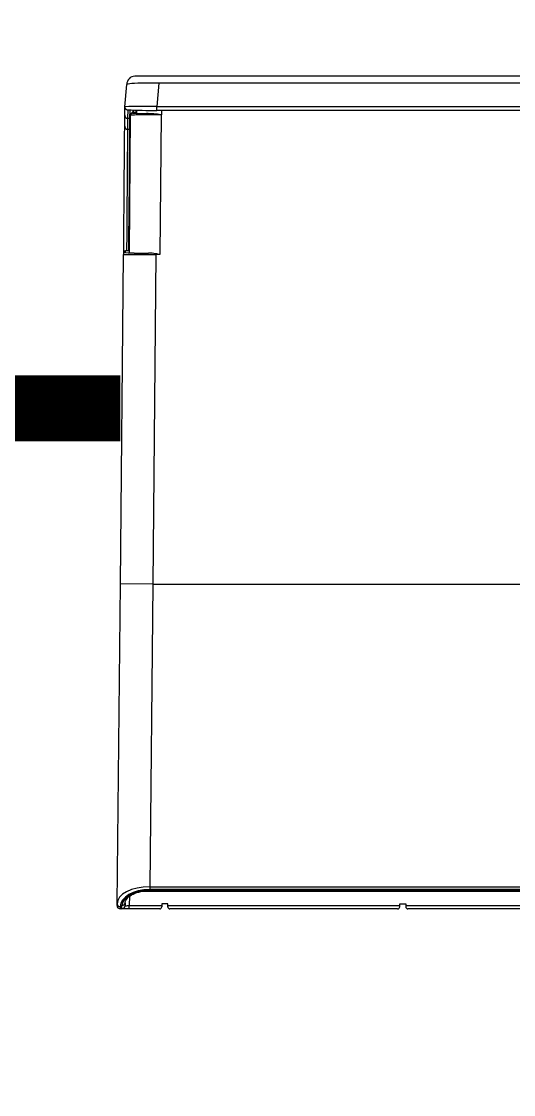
# Model space of a CAD drawing. Header units: inches. Extents: x -172 to 397, y -177 to 127.
# Drawn here: x -71.6436 to -71.4569, y 68.8559 to 69.2633 of the extents above; entities that cross this region are included whole.
import ezdxf

# ---------------------------------------------------------------- set-up
doc = ezdxf.new("R2010")
doc.units = ezdxf.units.IN
doc.header["$MEASUREMENT"] = 0
doc.header["$XCLIPFRAME"] = 2
doc.layers.add('AC-RA', color=210, linetype='Continuous')
picture_1 = doc.add_image_def('image3.tif', size_in_pixel=(13248, 8704))

# ---------------------------------------------------------------- blocks, each defined once
blk = doc.blocks.new('FTM(15-28)PV2S')
at = {"layer": 'AC-RA', "color": 0, "linetype": 'Continuous'}
for p, q in [((1986.417588753224, 1338.300931904122), (1985.610137683272, 1338.300931904122)), ((1985.610780558328, 1338.301951528389), (1986.416945878168, 1338.301951528389)), ((1986.417588753224, 1338.300408628256), (1986.417588753224, 1338.301308653334)), ((1986.419517378391, 1338.300408628256), (1986.417588753224, 1338.300408628256)), ((1986.419517378391, 1338.301308653334), (1986.419517378391, 1338.300408628256)), ((1986.49280513474, 1338.300931904122), (1986.419517378391, 1338.300931904122)), ((1986.420160253446, 1338.301951528389), (1986.492162259684, 1338.301951528389)), ((1986.49280513474, 1338.301308653334), (1986.49280513474, 1338.300408628256)), ((1986.49280513474, 1338.300408628256), (1986.494733759907, 1338.300408628256)), ((1986.494733759907, 1338.300408628256), (1986.494733759907, 1338.301308653334)), ((1986.505001963445, 1338.300931904122), (1986.494733759907, 1338.300931904122)), ((1986.495376634962, 1338.301951528389), (1986.507840634826, 1338.301951528389)), ((1986.504950128429, 1338.297962313807), (1986.505001963445, 1338.300931904122)), ((1986.505001963445, 1338.301951528389), (1986.505001963445, 1338.300931904122)), ((1986.506271956689, 1338.300029186683), (1986.506287870418, 1338.300940879943)), ((1986.508863218891, 1338.300371027779), (1986.5077766109, 1338.199154800378)), ((1986.50886795688, 1338.300913951193), (1986.508863218891, 1338.300371027779)), ((1986.503243065007, 1338.297022564193), (1986.502642012831, 1338.296813728803)), ((1986.503793832782, 1338.297257416737), (1986.503243065007, 1338.297022564193)), ((1986.504291091494, 1338.297513692449), (1986.503793832782, 1338.297257416737)), ((1986.504732133355, 1338.297786482336), (1986.504291091494, 1338.297513692449)), ((1986.505115223886, 1338.298070886403), (1986.504732133355, 1338.297786482336)), ((1986.50543988479, 1338.298362058659), (1986.505115223886, 1338.298070886403)), ((1986.505706623936, 1338.298654736529), (1986.50543988479, 1338.298362058659)), ((1986.505916882652, 1338.298943721724), (1986.505706623936, 1338.298654736529)), ((1986.506074636476, 1338.299227319626), (1986.505916882652, 1338.298943721724)), ((1986.506184580968, 1338.299504595494), (1986.506074636476, 1338.299227319626)), ((1986.506248088024, 1338.299768732283), (1986.506184580968, 1338.299504595494)), ((1986.506271956689, 1338.300029186683), (1986.506248088024, 1338.299768732283)), ((1986.49911743748, 1338.296299872342), (1985.528608999015, 1338.296299872342)), ((1986.498529381667, 1338.294934473869), (1985.529197054829, 1338.294934473869)), ((1986.497491002162, 1338.199244562451), (1986.498529381667, 1338.294934473869)), ((1986.499856728366, 1338.296320975359), (1986.49911743748, 1338.296299872342)), ((1986.500597521007, 1338.296386070315), (1986.499856728366, 1338.296320975359)), ((1986.501314680275, 1338.296491922265), (1986.500597521007, 1338.296386070315)), ((1986.501996289839, 1338.296635405548), (1986.501314680275, 1338.296491922265)), ((1986.502642012831, 1338.296813728803), (1986.501996289839, 1338.296635405548)), ((1986.496609965042, 1338.094950349435), (1986.497491002162, 1338.199244562451)), ((1986.5077766109, 1338.199154800378), (1986.506866977411, 1338.094921076762)), ((1986.494947986447, 1338.050717517661), (1986.495322420023, 1338.094950349435)), ((1986.495322420023, 1338.094950349435), (1986.496609965042, 1338.094950349435)), ((1986.496609965042, 1338.094950349435), (1986.496609965042, 1338.094673306287)), ((1986.504932871091, 1338.094293019976), (1986.504554055679, 1338.050884986613)), ((1986.504928683403, 1338.093813112461), (1986.506220018813, 1338.093813112461)), ((1986.506224126784, 1338.094283943866), (1986.506220018813, 1338.093813112461)), ((1986.506742992528, 1338.094079783463), (1986.50671599949, 1338.090446200933)), ((1986.506862869439, 1338.094450376504), (1986.506866977411, 1338.094921076762)), ((1986.50671599949, 1338.090446200933), (1986.506690127626, 1338.08695985479)), ((1986.506690127626, 1338.08695985479), (1986.506665158359, 1338.083619478573)), ((1986.506665158359, 1338.083619478573), (1986.506640874396, 1338.080423817387)), ((1986.506640874396, 1338.080423817387), (1986.506617364456, 1338.077376878917)), ((1986.506617364456, 1338.077376878917), (1986.506594953831, 1338.074495127192)), ((1986.506594953831, 1338.074495127192), (1986.506573796813, 1338.071789852385)), ((1986.506573796813, 1338.071789852385), (1986.506553883115, 1338.069257338677)), ((1986.506535211453, 1338.06689601231), (1986.506517815253, 1338.064705409129)), ((1986.506553883115, 1338.069257338677), (1986.506535211453, 1338.06689601231)), ((1986.506501721519, 1338.062686476732), (1986.506486954679, 1338.060840209002)), ((1986.506517815253, 1338.064705409129), (1986.506501721519, 1338.062686476732)), ((1986.506486954679, 1338.060840209002), (1986.506473540448, 1338.059167665399)), ((1986.506450980677, 1338.056366381059), (1986.506441991998, 1338.055250817976)), ((1986.506461514828, 1338.057673298475), (1986.506450980677, 1338.056366381059)), ((1986.506473540448, 1338.059167665399), (1986.506461514828, 1338.057673298475)), ((1986.506434317355, 1338.054300277062), (1986.506405251688, 1338.050853591167)), ((1986.506441991998, 1338.055250817976), (1986.506434317355, 1338.054300277062)), ((1985.531395681091, 1338.049310334881), (1986.496330755405, 1338.049310334881)), ((1986.494800240902, 1338.049310334881), (1986.494812221522, 1338.050717517661)), ((1986.494812221522, 1338.050717517661), (1986.494947986447, 1338.050717517661)), ((1986.494947986447, 1338.050717517661), (1986.494947986447, 1338.050683499285)), ((1986.502620026504, 1338.050265780932), (1986.50261130199, 1338.049266106278)), ((1986.502618558177, 1338.050097608674), (1986.503909894873, 1338.050097608674)), ((1986.503859246605, 1338.04922407495), (1986.503866925784, 1338.050097608674)), ((1986.503911205052, 1338.050247756001), (1986.503909894873, 1338.050097608674)), ((1986.504552745499, 1338.050734872716), (1986.504554055679, 1338.050884986613)), ((1986.50561965837, 1338.049142568921), (1986.505588039204, 1338.049147609061)), ((1986.50565487378, 1338.049135448436), (1986.50561965837, 1338.049142568921)), ((1986.505699305447, 1338.049124650707), (1986.50565487378, 1338.049135448436)), ((1986.50575695591, 1338.049107421655), (1986.505699305447, 1338.049124650707)), ((1986.505830221809, 1338.049079835887), (1986.50575695591, 1338.049107421655)), ((1986.505918469268, 1338.04903662954), (1986.505830221809, 1338.049079835887)), ((1986.506014288509, 1338.048975386691), (1986.505918469268, 1338.04903662954)), ((1986.506405233688, 1338.050851495395), (1986.506381879915, 1338.048167032876)), ((1986.506381885752, 1338.048167099883), (1986.50577258806, 1338.041172129407)), ((1986.50610809298, 1338.048896577923), (1986.506014288509, 1338.048975386691)), ((1986.506192577048, 1338.048802763167), (1986.50610809298, 1338.048896577923)), ((1986.506264617627, 1338.0486957939), (1986.506192577048, 1338.048802763167)), ((1986.506323736417, 1338.048577083164), (1986.506264617627, 1338.0486957939)), ((1986.506364765989, 1338.048451155512), (1986.506323736417, 1338.048577083164)), ((1986.506381885752, 1338.048167099883), (1986.506364765989, 1338.048451155512)), ((1985.524518000596, 1338.038525857672), (1986.503208439756, 1338.038525857672))]:
    blk.add_line(p, q, dxfattribs=at)
at = {"layer": 'AC-RA', "color": 8, "linetype": 'Continuous'}
for p, q in [((1986.507318792572, 1338.301951528389), (1986.507300399916, 1338.300897820172)), ((1986.507834657374, 1338.301266588733), (1986.507840634826, 1338.301951528389)), ((1986.49911743748, 1338.296157858671), (1985.528608999015, 1338.296157858671)), ((1985.529197054829, 1338.295821059001), (1986.498529381667, 1338.295821059001)), ((1986.498529381667, 1338.294934473869), (1986.498529381667, 1338.295821059001)), ((1986.49911743748, 1338.296157858671), (1986.49911743748, 1338.296299872342)), ((1986.497491002162, 1338.199244562451), (1986.355411719032, 1338.199245050596)), ((1986.497491002162, 1338.199244562451), (1986.5077766109, 1338.199154800378)), ((1986.505125387741, 1338.093776818307), (1986.505081213224, 1338.088406438098)), ((1986.505801265431, 1338.088380694809), (1986.50584194785, 1338.093742920791)), ((1986.505081213224, 1338.088406438098), (1986.50503966421, 1338.083390159897)), ((1986.505762770072, 1338.083370804215), (1986.505801265431, 1338.088380694809)), ((1986.50503966421, 1338.083390159897), (1986.505000813984, 1338.078727828131)), ((1986.505726325485, 1338.078708062294), (1986.505762770072, 1338.083370804215)), ((1986.505000813984, 1338.078727828131), (1986.504964733265, 1338.07441928465)), ((1986.505692213249, 1338.074392829056), (1986.505726325485, 1338.078708062294)), ((1986.504964733265, 1338.07441928465), (1986.50493149791, 1338.070464372595)), ((1986.505660646798, 1338.070434333615), (1986.505692213249, 1338.074392829056)), ((1986.50493149791, 1338.070464372595), (1986.504901326498, 1338.066881946204)), ((1986.505631924426, 1338.066855916193), (1986.505660646798, 1338.070434333615)), ((1986.504901326498, 1338.066881946204), (1986.504874640754, 1338.063720889697)), ((1986.505606446002, 1338.063697887628), (1986.505631924426, 1338.066855916193)), ((1986.504874640754, 1338.063720889697), (1986.504851475395, 1338.060981973238)), ((1986.505584271956, 1338.060962374549), (1986.505606446002, 1338.063697887628)), ((1986.504851475395, 1338.060981973238), (1986.504831827847, 1338.058662593183)), ((1986.505565446003, 1338.058649565963), (1986.505584271956, 1338.060962374549)), ((1986.504815727684, 1338.056764229431), (1986.504803236622, 1338.055292823432)), ((1986.504831827847, 1338.058662593183), (1986.504815727684, 1338.056764229431)), ((1986.505538008095, 1338.055292823432), (1986.505550009287, 1338.05675965216)), ((1986.505550009287, 1338.05675965216), (1986.505565446003, 1338.058649565963)), ((1986.504803042474, 1338.055270016796), (1986.504773398219, 1338.051831094261)), ((1986.504803236622, 1338.055292823432), (1986.504803042474, 1338.055270016796)), ((1986.505538008095, 1338.055292823432), (1986.504803236622, 1338.055292823432)), ((1986.505508656992, 1338.051831094261), (1986.505537792089, 1338.055266946425)), ((1986.505537792089, 1338.055266946425), (1986.505538008095, 1338.055292823432)), ((1986.496330755405, 1338.049310494314), (1986.496330755405, 1338.048132346058)), ((1986.503677285963, 1338.050097608674), (1986.503631952161, 1338.049232552117)), ((1986.503828491462, 1338.050097608674), (1986.503782862821, 1338.049226964603)), ((1986.50477338279, 1338.051829245353), (1986.504750358863, 1338.049187912184)), ((1986.504773398219, 1338.051831094261), (1986.50477338279, 1338.051829245353)), ((1986.505508656992, 1338.051831094261), (1986.504773398219, 1338.051831094261)), ((1986.505486445322, 1338.049152689055), (1986.505508638991, 1338.051828999774)), ((1986.505508638991, 1338.051828999774), (1986.505508656992, 1338.051831094261)), ((1986.496330755405, 1338.048132346058), (1985.531395681091, 1338.048132346058)), ((1986.495685843721, 1338.040728004317), (1986.496330755405, 1338.048132346058)), ((1985.532040592774, 1338.040728004317), (1986.495685843721, 1338.040728004317)), ((1986.495685843721, 1338.040728004317), (1986.497144803659, 1338.040705963989)), ((1986.497144803659, 1338.040705963989), (1986.498563082463, 1338.040697604042)), ((1986.498563082463, 1338.040697604042), (1986.499919808552, 1338.040702996478)), ((1986.499919808552, 1338.040702996478), (1986.501186308413, 1338.040722128439)), ((1986.501186308413, 1338.040722128439), (1986.502334660695, 1338.040754403338)), ((1986.502334660695, 1338.040754403338), (1986.503339599125, 1338.040799134585)), ((1986.503339599125, 1338.040799134585), (1986.504183866364, 1338.040855552014)), ((1986.504183866364, 1338.040855552014), (1986.504858207582, 1338.040922384019)), ((1986.504858207582, 1338.040922384019), (1986.505353713817, 1338.040998307563)), ((1986.505353713817, 1338.040998307563), (1986.505661477393, 1338.041081998324)), ((1986.505661477393, 1338.041081998324), (1986.50577258806, 1338.041172129407))]:
    blk.add_line(p, q, dxfattribs=at)
at = {"layer": 'AC-RA', "color": 0, "linetype": 'Continuous'}
for centre, radius, start, end in [((1986.416945878168, 1338.301308653334), 0.000642875055693922, 0, 90), ((1986.420160253446, 1338.301308653334), 0.000642875055693922, 90, 180), ((1986.492162259684, 1338.301308653334), 0.000642875055693922, 0, 90), ((1986.495376634962, 1338.301308653334), 0.000642875055693922, 90, 180), ((1986.507316313645, 1338.3009229283), 0.001028600089110275, 89.9999989968785, 179.0000000030781), ((1986.507839395363, 1338.3009229283), 0.001028600089110275, 359.500000000038, 89.93096599529002), ((1986.500198764896, 1338.11448253553), 0.02013169151356029, 255.9822580006928, 259.7312140039508), ((1986.498907651921, 1338.110634011581), 0.01612524273647132, 261.8080400018439, 270.0679190017997), ((1986.495235577889, 1335.816397052083), 2.278553712649227, 89.70751899722526, 89.96543999994958), ((1986.500577084009, 1338.029536539625), 0.06499319594677798, 85.01547500614826, 91.4550200032451), ((1986.499838931013, 1338.036196820348), 0.05831909341058328, 84.98905699893785, 90.89619500404439), ((1986.50622054924, 1338.094455767414), 0.0006423427644949628, 269.9529300582856, 359.5192191584002), ((1986.499198232732, 1338.067933900658), 0.01776628674763919, 255.7074679997157, 256.1588429998444), ((1986.497647008652, 1338.171487719616), 0.1208003579372462, 268.7197430002049, 273.2778099960008), ((1986.499996702837, 1338.088671517341), 0.03832204436293742, 262.4295909965246, 269.3789130010066), ((1986.498475515365, 1337.907923943395), 0.1414026581765394, 87.11681774515309, 90.86908121245845), ((1986.500182655733, 1337.985181763454), 0.06517273552083196, 86.72030300038311, 90.52870672937836), ((1986.499970775686, 1338.010359210275), 0.0399944105325688, 86.20191700131859, 90.55797100179083), ((1986.503909894873, 1338.05074048373), 0.0006428750555187435, 270, 359.4999999910913), ((1986.503212098338, 1338.041087736808), 0.002561880115486542, 269.9429685012291, 1.887759934642936)]:
    blk.add_arc(centre, radius, start, end, dxfattribs=at)
at = {"layer": 'AC-RA', "color": 8, "linetype": 'Continuous'}
for centre, radius, start, end in [((1964.827211836669, 1338.186079967637), 21.676173607162, 359.6383290578837, 359.6405079984912), ((1988.510663668391, 1338.037178703374), 2.007108112175898, 179.6312087743237, 179.6558618283105), ((1986.500723395943, 1338.231196042878), 0.1831163907170946, 268.6254429958651, 271.7707819992464)]:
    blk.add_arc(centre, radius, start, end, dxfattribs=at)
for centre, major_axis, ratio, start_param, end_param in [((1986.498576904276, 1338.301266588733), (-0.009257841149244536, -4.273945610800248e-05), 0.5881890000000002, 1.56294770676654, 3.133744033561428), ((1986.499198952752, 1338.300898542764), (0.008101758468421578, 7.252365805188667e-05), 0.5850739999999999, -1.586095065746806, -0.0154510379972641), ((1986.507300399916, 1338.30001123504), (-0.001028443428334608, 1.795154681675418e-05), 0.8619, -1.555752933160046, 0), ((1986.507834657374, 1338.300380003601), (0.001028560923170778, -8.976115191170604e-06), 0.8619259999999999, 0, 1.578318097246967), ((1986.505538008095, 1338.054404677399), (-0.0008999953549983848, 7.314503332892248e-06), 0.9868000000000001, 3.061391710514046, 4.720408796628918), ((1986.505508638991, 1338.050929937723), (-0.0008999910224421823, 7.829463634223125e-06), 0.9989290000000001, 3.062941025468398, 4.721078938688401), ((1986.505508656992, 1338.050932033496), (-0.0008999929005649982, 7.610513134711998e-06), 0.998929, 3.062697425372305, 4.720835912357852)]:
    blk.add_ellipse(centre, major_axis=major_axis, ratio=ratio, start_param=start_param, end_param=end_param, dxfattribs=at)
at = {"layer": 'AC-RA', "color": 0, "linetype": 'Continuous'}
for centre, major_axis, ratio, start_param, end_param in [((1986.498576904276, 1338.300380003601), (0.01028641712175569, 2.248264970414444e-05), 0.5293869999999999, -1.576573320176246, -0.0057769933814305), ((1986.505001611149, 1338.3009229283), (-0.001286259316046356, -1.795351249638433e-05), 0.006972999999999999, 3.141373549120327, 4.71201757652678), ((1986.506224126784, 1338.09492668649), (0.0006428505769823961, -5.610071891206594e-06), 0.9997929999999999, -1.562071489382038, 0), ((1986.503911205052, 1338.050890596341), (0.0006428505769831812, -5.610071796512127e-06), 0.9999469999999997, -1.562070145925781, 0)]:
    blk.add_ellipse(centre, major_axis=major_axis, ratio=ratio, start_param=start_param, end_param=end_param, dxfattribs=at)
blk = doc.blocks.new('*U249')
at = {"layer": 'AC-RA'}
blk.add_blockref('FTM(15-28)PV2S', (759.251282600299, 606.4792470601533), dxfattribs=at)

msp = doc.modelspace()

# ---------------------------------------------------------------- linework, layer by layer
at = {"color": 2, "const_width": 0.025}
msp.add_lwpolyline([(-73.15725472210829, 70.61327541865796), (-73.15725472210829, 69.11646255618223), (-71.60603585776539, 69.11646255618223)], dxfattribs=at)

# ---------------------------------------------------------------- block references
at = {"layer": 'AC-RA', "color": 4, "xscale": 1.2, "yscale": 1.2, "zscale": 1.2, "rotation": 180}
msp.add_blockref('*U249', (3223.304835195673, 2402.663838493298), dxfattribs=at)

# ---------------------------------------------------------------- pictures from other files: only their frames are drawn
image = msp.add_image(picture_1, insert=(-98.80000081390494, 49.99496506140107), size_in_units=(103.259746951027, 67.84215258618195))
image.set_boundary_path([(1164.295373235606, 432.6384530766481), (11144.89663008084, 7632.068361247257)])

doc.saveas('drawing.dxf')
